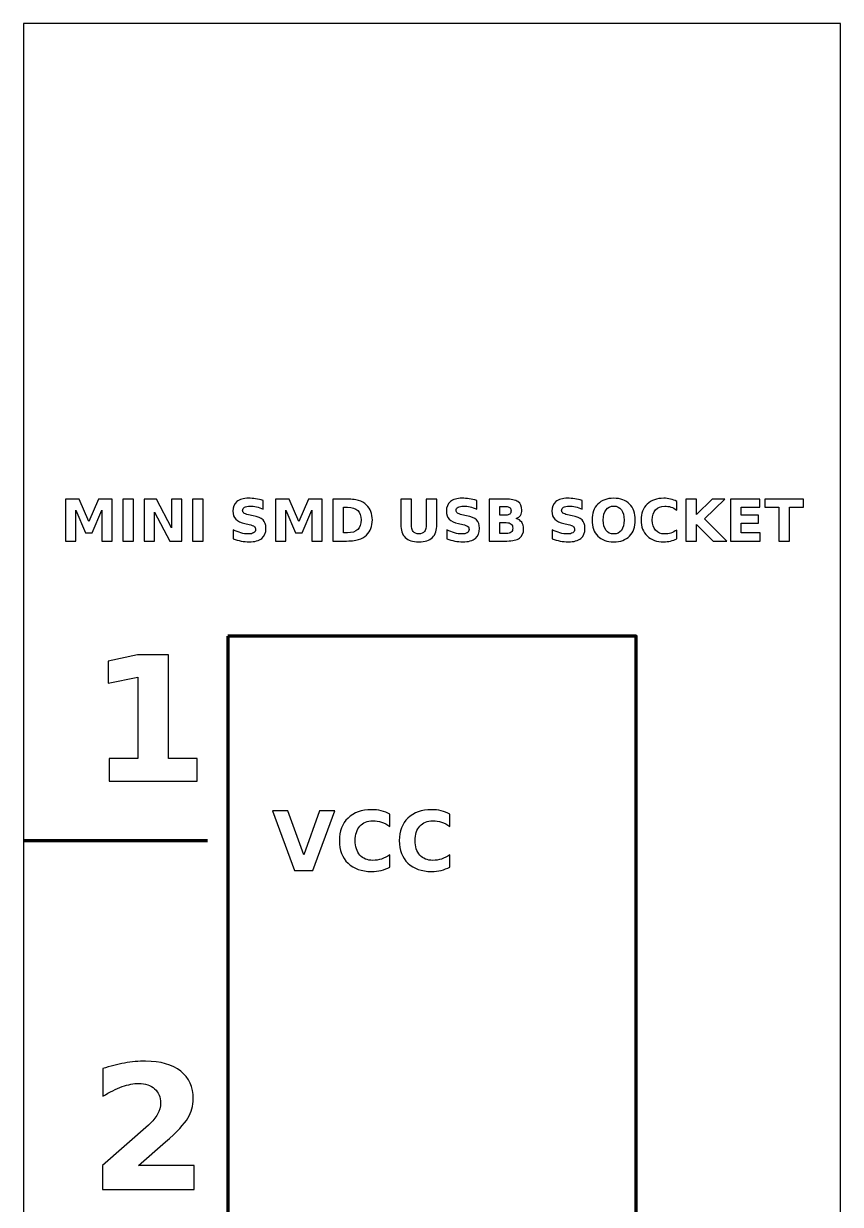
# Model space of a CAD drawing. Header units: centimetres. Extents: x -11.5 to -9.5, y -15.85 to -9.85.
# Drawn here: x -11.5 to -9.5, y -12.741 to -9.85 of the extents above; entities that cross this region are included whole.
import ezdxf

# ---------------------------------------------------------------- set-up
doc = ezdxf.new("R2010")
doc.units = ezdxf.units.CM
doc.header["$MEASUREMENT"] = 0
doc.layers.add('Layer 1', color=7, linetype='Continuous')

msp = doc.modelspace()

# ---------------------------------------------------------------- linework, layer by layer
at = {"layer": 'Layer 1', "color": 7}
msp.add_open_spline([(-11.5, -9.85), (-11.5, -9.85), (-9.5, -9.85), (-9.5, -9.85), (-9.5, -9.85), (-9.5, -9.85), (-9.5, -15.85), (-9.5, -15.85), (-9.5, -15.85), (-9.5, -15.85), (-11.5, -15.85), (-11.5, -15.85), (-11.5, -15.85), (-11.5, -15.85), (-11.5, -9.85), (-11.5, -9.85)], degree=3, knots=[0, 0, 0, 0, 0.25, 0.25, 0.25, 0.25, 0.5, 0.5, 0.5, 0.5, 0.75, 0.75, 0.75, 0.75, 1, 1, 1, 1], dxfattribs=at)
at = {"layer": 'Layer 1', "color": 250}
for points, knots in [([(-10.9133, -11.01709), (-10.9133, -11.01709), (-10.9133, -11.03884), (-10.9133, -11.03884), (-10.9133, -11.03884), (-10.91895, -11.03632), (-10.92447, -11.03442), (-10.92983, -11.03313), (-10.92983, -11.03313), (-10.93522, -11.03183), (-10.9403, -11.0312), (-10.94507, -11.0312), (-10.94507, -11.0312), (-10.9514, -11.0312), (-10.9561, -11.03207), (-10.95914, -11.03381), (-10.95914, -11.03381), (-10.96217, -11.03557), (-10.96368, -11.03828), (-10.96368, -11.04195), (-10.96368, -11.04195), (-10.96368, -11.0447), (-10.96267, -11.04686), (-10.96062, -11.04839), (-10.96062, -11.04839), (-10.95857, -11.04992), (-10.95486, -11.05126), (-10.94947, -11.05236), (-10.94947, -11.05236), (-10.94947, -11.05236), (-10.93818, -11.05462), (-10.93818, -11.05462), (-10.93818, -11.05462), (-10.92673, -11.05693), (-10.91862, -11.06041), (-10.9138, -11.06511), (-10.9138, -11.06511), (-10.90897, -11.06979), (-10.90655, -11.07645), (-10.90655, -11.08508), (-10.90655, -11.08508), (-10.90655, -11.09644), (-10.90991, -11.10488), (-10.91664, -11.11041), (-10.91664, -11.11041), (-10.92337, -11.11593), (-10.93364, -11.11871), (-10.94747, -11.11871), (-10.94747, -11.11871), (-10.95401, -11.11871), (-10.96055, -11.1181), (-10.96711, -11.11685), (-10.96711, -11.11685), (-10.97367, -11.1156), (-10.98026, -11.11377), (-10.98682, -11.11135), (-10.98682, -11.11135), (-10.98682, -11.11135), (-10.98682, -11.08896), (-10.98682, -11.08896), (-10.98682, -11.08896), (-10.98026, -11.09244), (-10.97391, -11.09507), (-10.96777, -11.09684), (-10.96777, -11.09684), (-10.96163, -11.0986), (-10.95573, -11.09949), (-10.95004, -11.09949), (-10.95004, -11.09949), (-10.94425, -11.09949), (-10.93981, -11.09853), (-10.93673, -11.0966), (-10.93673, -11.0966), (-10.93364, -11.09467), (-10.93212, -11.09192), (-10.93212, -11.08832), (-10.93212, -11.08832), (-10.93212, -11.08512), (-10.93315, -11.08263), (-10.93524, -11.08089), (-10.93524, -11.08089), (-10.93734, -11.07915), (-10.9415, -11.07758), (-10.94776, -11.07621), (-10.94776, -11.07621), (-10.94776, -11.07621), (-10.95803, -11.07393), (-10.95803, -11.07393), (-10.95803, -11.07393), (-10.96831, -11.07172), (-10.97584, -11.06822), (-10.98059, -11.06339), (-10.98059, -11.06339), (-10.98534, -11.05857), (-10.98771, -11.05206), (-10.98771, -11.0439), (-10.98771, -11.0439), (-10.98771, -11.03364), (-10.9844, -11.02576), (-10.97779, -11.02026), (-10.97779, -11.02026), (-10.97118, -11.01473), (-10.96168, -11.01198), (-10.94926, -11.01198), (-10.94926, -11.01198), (-10.94362, -11.01198), (-10.93781, -11.01241), (-10.93183, -11.01325), (-10.93183, -11.01325), (-10.92586, -11.0141), (-10.91968, -11.01537), (-10.9133, -11.01709)], [0, 0, 0, 0, 0.0357143, 0.0357143, 0.0357143, 0.0357143, 0.0714286, 0.0714286, 0.0714286, 0.0714286, 0.1071429, 0.1071429, 0.1071429, 0.1071429, 0.1428571, 0.1428571, 0.1428571, 0.1428571, 0.1785714, 0.1785714, 0.1785714, 0.1785714, 0.2142857, 0.2142857, 0.2142857, 0.2142857, 0.25, 0.25, 0.25, 0.25, 0.2857143, 0.2857143, 0.2857143, 0.2857143, 0.3214286, 0.3214286, 0.3214286, 0.3214286, 0.3571429, 0.3571429, 0.3571429, 0.3571429, 0.3928571, 0.3928571, 0.3928571, 0.3928571, 0.4285714, 0.4285714, 0.4285714, 0.4285714, 0.4642857, 0.4642857, 0.4642857, 0.4642857, 0.5, 0.5, 0.5, 0.5, 0.5357143, 0.5357143, 0.5357143, 0.5357143, 0.5714286, 0.5714286, 0.5714286, 0.5714286, 0.6071429, 0.6071429, 0.6071429, 0.6071429, 0.6428571, 0.6428571, 0.6428571, 0.6428571, 0.6785714, 0.6785714, 0.6785714, 0.6785714, 0.7142857, 0.7142857, 0.7142857, 0.7142857, 0.75, 0.75, 0.75, 0.75, 0.7857143, 0.7857143, 0.7857143, 0.7857143, 0.8214286, 0.8214286, 0.8214286, 0.8214286, 0.8571429, 0.8571429, 0.8571429, 0.8571429, 0.8928571, 0.8928571, 0.8928571, 0.8928571, 0.9285714, 0.9285714, 0.9285714, 0.9285714, 0.9642857, 0.9642857, 0.9642857, 0.9642857, 1, 1, 1, 1]), ([(-10.39042, -11.01709), (-10.39042, -11.01709), (-10.39042, -11.03884), (-10.39042, -11.03884), (-10.39042, -11.03884), (-10.39607, -11.03632), (-10.40159, -11.03442), (-10.40695, -11.03313), (-10.40695, -11.03313), (-10.41234, -11.03183), (-10.41742, -11.0312), (-10.42219, -11.0312), (-10.42219, -11.0312), (-10.42852, -11.0312), (-10.43322, -11.03207), (-10.43626, -11.03381), (-10.43626, -11.03381), (-10.43929, -11.03557), (-10.4408, -11.03828), (-10.4408, -11.04195), (-10.4408, -11.04195), (-10.4408, -11.0447), (-10.43979, -11.04686), (-10.43774, -11.04839), (-10.43774, -11.04839), (-10.43569, -11.04992), (-10.43198, -11.05126), (-10.42659, -11.05236), (-10.42659, -11.05236), (-10.42659, -11.05236), (-10.4153, -11.05462), (-10.4153, -11.05462), (-10.4153, -11.05462), (-10.40385, -11.05693), (-10.39574, -11.06041), (-10.39092, -11.06511), (-10.39092, -11.06511), (-10.38609, -11.06979), (-10.38367, -11.07645), (-10.38367, -11.08508), (-10.38367, -11.08508), (-10.38367, -11.09644), (-10.38703, -11.10488), (-10.39376, -11.11041), (-10.39376, -11.11041), (-10.40049, -11.11593), (-10.41076, -11.11871), (-10.42459, -11.11871), (-10.42459, -11.11871), (-10.43113, -11.11871), (-10.43767, -11.1181), (-10.44423, -11.11685), (-10.44423, -11.11685), (-10.45079, -11.1156), (-10.45738, -11.11377), (-10.46394, -11.11135), (-10.46394, -11.11135), (-10.46394, -11.11135), (-10.46394, -11.08896), (-10.46394, -11.08896), (-10.46394, -11.08896), (-10.45738, -11.09244), (-10.45103, -11.09507), (-10.44489, -11.09684), (-10.44489, -11.09684), (-10.43875, -11.0986), (-10.43285, -11.09949), (-10.42716, -11.09949), (-10.42716, -11.09949), (-10.42137, -11.09949), (-10.41693, -11.09853), (-10.41385, -11.0966), (-10.41385, -11.0966), (-10.41076, -11.09467), (-10.40924, -11.09192), (-10.40924, -11.08832), (-10.40924, -11.08832), (-10.40924, -11.08512), (-10.41027, -11.08263), (-10.41236, -11.08089), (-10.41236, -11.08089), (-10.41446, -11.07915), (-10.41862, -11.07758), (-10.42488, -11.07621), (-10.42488, -11.07621), (-10.42488, -11.07621), (-10.43515, -11.07393), (-10.43515, -11.07393), (-10.43515, -11.07393), (-10.44543, -11.07172), (-10.45296, -11.06822), (-10.45771, -11.06339), (-10.45771, -11.06339), (-10.46246, -11.05857), (-10.46483, -11.05206), (-10.46483, -11.0439), (-10.46483, -11.0439), (-10.46483, -11.03364), (-10.46152, -11.02576), (-10.45491, -11.02026), (-10.45491, -11.02026), (-10.4483, -11.01473), (-10.4388, -11.01198), (-10.42638, -11.01198), (-10.42638, -11.01198), (-10.42074, -11.01198), (-10.41493, -11.01241), (-10.40895, -11.01325), (-10.40895, -11.01325), (-10.40298, -11.0141), (-10.3968, -11.01537), (-10.39042, -11.01709)], [0, 0, 0, 0, 0.0357143, 0.0357143, 0.0357143, 0.0357143, 0.0714286, 0.0714286, 0.0714286, 0.0714286, 0.1071429, 0.1071429, 0.1071429, 0.1071429, 0.1428571, 0.1428571, 0.1428571, 0.1428571, 0.1785714, 0.1785714, 0.1785714, 0.1785714, 0.2142857, 0.2142857, 0.2142857, 0.2142857, 0.25, 0.25, 0.25, 0.25, 0.2857143, 0.2857143, 0.2857143, 0.2857143, 0.3214286, 0.3214286, 0.3214286, 0.3214286, 0.3571429, 0.3571429, 0.3571429, 0.3571429, 0.3928571, 0.3928571, 0.3928571, 0.3928571, 0.4285714, 0.4285714, 0.4285714, 0.4285714, 0.4642857, 0.4642857, 0.4642857, 0.4642857, 0.5, 0.5, 0.5, 0.5, 0.5357143, 0.5357143, 0.5357143, 0.5357143, 0.5714286, 0.5714286, 0.5714286, 0.5714286, 0.6071429, 0.6071429, 0.6071429, 0.6071429, 0.6428571, 0.6428571, 0.6428571, 0.6428571, 0.6785714, 0.6785714, 0.6785714, 0.6785714, 0.7142857, 0.7142857, 0.7142857, 0.7142857, 0.75, 0.75, 0.75, 0.75, 0.7857143, 0.7857143, 0.7857143, 0.7857143, 0.8214286, 0.8214286, 0.8214286, 0.8214286, 0.8571429, 0.8571429, 0.8571429, 0.8571429, 0.8928571, 0.8928571, 0.8928571, 0.8928571, 0.9285714, 0.9285714, 0.9285714, 0.9285714, 0.9642857, 0.9642857, 0.9642857, 0.9642857, 1, 1, 1, 1]), ([(-10.13212, -11.01709), (-10.13212, -11.01709), (-10.13212, -11.03884), (-10.13212, -11.03884), (-10.13212, -11.03884), (-10.13777, -11.03632), (-10.14329, -11.03442), (-10.14865, -11.03313), (-10.14865, -11.03313), (-10.15404, -11.03183), (-10.15912, -11.0312), (-10.16389, -11.0312), (-10.16389, -11.0312), (-10.17022, -11.0312), (-10.17492, -11.03207), (-10.17796, -11.03381), (-10.17796, -11.03381), (-10.18099, -11.03557), (-10.1825, -11.03828), (-10.1825, -11.04195), (-10.1825, -11.04195), (-10.1825, -11.0447), (-10.18149, -11.04686), (-10.17944, -11.04839), (-10.17944, -11.04839), (-10.17739, -11.04992), (-10.17368, -11.05126), (-10.16829, -11.05236), (-10.16829, -11.05236), (-10.16829, -11.05236), (-10.157, -11.05462), (-10.157, -11.05462), (-10.157, -11.05462), (-10.14555, -11.05693), (-10.13744, -11.06041), (-10.13262, -11.06511), (-10.13262, -11.06511), (-10.12779, -11.06979), (-10.12537, -11.07645), (-10.12537, -11.08508), (-10.12537, -11.08508), (-10.12537, -11.09644), (-10.12873, -11.10488), (-10.13546, -11.11041), (-10.13546, -11.11041), (-10.14219, -11.11593), (-10.15246, -11.11871), (-10.16629, -11.11871), (-10.16629, -11.11871), (-10.17283, -11.11871), (-10.17937, -11.1181), (-10.18593, -11.11685), (-10.18593, -11.11685), (-10.19249, -11.1156), (-10.19908, -11.11377), (-10.20564, -11.11135), (-10.20564, -11.11135), (-10.20564, -11.11135), (-10.20564, -11.08896), (-10.20564, -11.08896), (-10.20564, -11.08896), (-10.19908, -11.09244), (-10.19273, -11.09507), (-10.18659, -11.09684), (-10.18659, -11.09684), (-10.18045, -11.0986), (-10.17455, -11.09949), (-10.16886, -11.09949), (-10.16886, -11.09949), (-10.16307, -11.09949), (-10.15863, -11.09853), (-10.15555, -11.0966), (-10.15555, -11.0966), (-10.15246, -11.09467), (-10.15094, -11.09192), (-10.15094, -11.08832), (-10.15094, -11.08832), (-10.15094, -11.08512), (-10.15197, -11.08263), (-10.15406, -11.08089), (-10.15406, -11.08089), (-10.15616, -11.07915), (-10.16032, -11.07758), (-10.16658, -11.07621), (-10.16658, -11.07621), (-10.16658, -11.07621), (-10.17685, -11.07393), (-10.17685, -11.07393), (-10.17685, -11.07393), (-10.18713, -11.07172), (-10.19466, -11.06822), (-10.19941, -11.06339), (-10.19941, -11.06339), (-10.20416, -11.05857), (-10.20653, -11.05206), (-10.20653, -11.0439), (-10.20653, -11.0439), (-10.20653, -11.03364), (-10.20322, -11.02576), (-10.19661, -11.02026), (-10.19661, -11.02026), (-10.19, -11.01473), (-10.1805, -11.01198), (-10.16808, -11.01198), (-10.16808, -11.01198), (-10.16244, -11.01198), (-10.15663, -11.01241), (-10.15065, -11.01325), (-10.15065, -11.01325), (-10.14468, -11.0141), (-10.1385, -11.01537), (-10.13212, -11.01709)], [0, 0, 0, 0, 0.0357143, 0.0357143, 0.0357143, 0.0357143, 0.0714286, 0.0714286, 0.0714286, 0.0714286, 0.1071429, 0.1071429, 0.1071429, 0.1071429, 0.1428571, 0.1428571, 0.1428571, 0.1428571, 0.1785714, 0.1785714, 0.1785714, 0.1785714, 0.2142857, 0.2142857, 0.2142857, 0.2142857, 0.25, 0.25, 0.25, 0.25, 0.2857143, 0.2857143, 0.2857143, 0.2857143, 0.3214286, 0.3214286, 0.3214286, 0.3214286, 0.3571429, 0.3571429, 0.3571429, 0.3571429, 0.3928571, 0.3928571, 0.3928571, 0.3928571, 0.4285714, 0.4285714, 0.4285714, 0.4285714, 0.4642857, 0.4642857, 0.4642857, 0.4642857, 0.5, 0.5, 0.5, 0.5, 0.5357143, 0.5357143, 0.5357143, 0.5357143, 0.5714286, 0.5714286, 0.5714286, 0.5714286, 0.6071429, 0.6071429, 0.6071429, 0.6071429, 0.6428571, 0.6428571, 0.6428571, 0.6428571, 0.6785714, 0.6785714, 0.6785714, 0.6785714, 0.7142857, 0.7142857, 0.7142857, 0.7142857, 0.75, 0.75, 0.75, 0.75, 0.7857143, 0.7857143, 0.7857143, 0.7857143, 0.8214286, 0.8214286, 0.8214286, 0.8214286, 0.8571429, 0.8571429, 0.8571429, 0.8571429, 0.8928571, 0.8928571, 0.8928571, 0.8928571, 0.9285714, 0.9285714, 0.9285714, 0.9285714, 0.9642857, 0.9642857, 0.9642857, 0.9642857, 1, 1, 1, 1]), ([(-10.0551, -11.01198), (-10.03857, -11.01198), (-10.02561, -11.01671), (-10.01625, -11.02619), (-10.01625, -11.02619), (-10.00687, -11.03564), (-10.00219, -11.04869), (-10.00219, -11.06537), (-10.00219, -11.06537), (-10.00219, -11.082), (-10.00687, -11.09505), (-10.01625, -11.1045), (-10.01625, -11.1045), (-10.02561, -11.11398), (-10.03857, -11.11871), (-10.0551, -11.11871), (-10.0551, -11.11871), (-10.07159, -11.11871), (-10.08452, -11.11398), (-10.09393, -11.1045), (-10.09393, -11.1045), (-10.10331, -11.09505), (-10.10802, -11.082), (-10.10802, -11.06537), (-10.10802, -11.06537), (-10.10802, -11.04869), (-10.10331, -11.03564), (-10.09393, -11.02619), (-10.09393, -11.02619), (-10.08452, -11.01671), (-10.07159, -11.01198), (-10.0551, -11.01198)], [0, 0, 0, 0, 0.125, 0.125, 0.125, 0.125, 0.25, 0.25, 0.25, 0.25, 0.375, 0.375, 0.375, 0.375, 0.5, 0.5, 0.5, 0.5, 0.625, 0.625, 0.625, 0.625, 0.75, 0.75, 0.75, 0.75, 0.875, 0.875, 0.875, 0.875, 1, 1, 1, 1]), ([(-9.90054, -11.11107), (-9.9054, -11.11358), (-9.91048, -11.11549), (-9.91578, -11.11678), (-9.91578, -11.11678), (-9.92104, -11.11807), (-9.92657, -11.11871), (-9.93231, -11.11871), (-9.93231, -11.11871), (-9.94943, -11.11871), (-9.963, -11.11391), (-9.97302, -11.10434), (-9.97302, -11.10434), (-9.98304, -11.09477), (-9.98805, -11.08179), (-9.98805, -11.06537), (-9.98805, -11.06537), (-9.98805, -11.04893), (-9.98304, -11.03592), (-9.97302, -11.02635), (-9.97302, -11.02635), (-9.963, -11.01678), (-9.94943, -11.01198), (-9.93231, -11.01198), (-9.93231, -11.01198), (-9.92657, -11.01198), (-9.92104, -11.01262), (-9.91578, -11.01391), (-9.91578, -11.01391), (-9.91048, -11.0152), (-9.9054, -11.01711), (-9.90054, -11.01963), (-9.90054, -11.01963), (-9.90054, -11.01963), (-9.90054, -11.04091), (-9.90054, -11.04091), (-9.90054, -11.04091), (-9.90545, -11.03755), (-9.9103, -11.0351), (-9.91507, -11.03355), (-9.91507, -11.03355), (-9.91984, -11.03197), (-9.92488, -11.0312), (-9.93017, -11.0312), (-9.93017, -11.0312), (-9.93962, -11.0312), (-9.94708, -11.03423), (-9.95249, -11.0403), (-9.95249, -11.0403), (-9.95792, -11.04637), (-9.96063, -11.05472), (-9.96063, -11.06537), (-9.96063, -11.06537), (-9.96063, -11.076), (-9.95792, -11.08433), (-9.95249, -11.09039), (-9.95249, -11.09039), (-9.94708, -11.09646), (-9.93962, -11.09949), (-9.93017, -11.09949), (-9.93017, -11.09949), (-9.92488, -11.09949), (-9.91984, -11.09872), (-9.91507, -11.09714), (-9.91507, -11.09714), (-9.9103, -11.09559), (-9.90545, -11.09314), (-9.90054, -11.08978), (-9.90054, -11.08978), (-9.90054, -11.08978), (-9.90054, -11.11107), (-9.90054, -11.11107)], [0, 0, 0, 0, 0.0555556, 0.0555556, 0.0555556, 0.0555556, 0.1111111, 0.1111111, 0.1111111, 0.1111111, 0.1666667, 0.1666667, 0.1666667, 0.1666667, 0.2222222, 0.2222222, 0.2222222, 0.2222222, 0.2777778, 0.2777778, 0.2777778, 0.2777778, 0.3333333, 0.3333333, 0.3333333, 0.3333333, 0.3888889, 0.3888889, 0.3888889, 0.3888889, 0.4444444, 0.4444444, 0.4444444, 0.4444444, 0.5, 0.5, 0.5, 0.5, 0.5555556, 0.5555556, 0.5555556, 0.5555556, 0.6111111, 0.6111111, 0.6111111, 0.6111111, 0.6666667, 0.6666667, 0.6666667, 0.6666667, 0.7222222, 0.7222222, 0.7222222, 0.7222222, 0.7777778, 0.7777778, 0.7777778, 0.7777778, 0.8333333, 0.8333333, 0.8333333, 0.8333333, 0.8888889, 0.8888889, 0.8888889, 0.8888889, 0.9444444, 0.9444444, 0.9444444, 0.9444444, 1, 1, 1, 1]), ([(-11.39752, -11.01384), (-11.39752, -11.01384), (-11.36377, -11.01384), (-11.36377, -11.01384), (-11.36377, -11.01384), (-11.36377, -11.01384), (-11.34032, -11.0689), (-11.34032, -11.0689), (-11.34032, -11.0689), (-11.34032, -11.0689), (-11.31676, -11.01384), (-11.31676, -11.01384), (-11.31676, -11.01384), (-11.31676, -11.01384), (-11.28308, -11.01384), (-11.28308, -11.01384), (-11.28308, -11.01384), (-11.28308, -11.01384), (-11.28308, -11.11671), (-11.28308, -11.11671), (-11.28308, -11.11671), (-11.28308, -11.11671), (-11.30815, -11.11671), (-11.30815, -11.11671), (-11.30815, -11.11671), (-11.30815, -11.11671), (-11.30815, -11.04147), (-11.30815, -11.04147), (-11.30815, -11.04147), (-11.30815, -11.04147), (-11.33186, -11.09693), (-11.33186, -11.09693), (-11.33186, -11.09693), (-11.33186, -11.09693), (-11.34867, -11.09693), (-11.34867, -11.09693), (-11.34867, -11.09693), (-11.34867, -11.09693), (-11.37238, -11.04147), (-11.37238, -11.04147), (-11.37238, -11.04147), (-11.37238, -11.04147), (-11.37238, -11.11671), (-11.37238, -11.11671), (-11.37238, -11.11671), (-11.37238, -11.11671), (-11.39752, -11.11671), (-11.39752, -11.11671), (-11.39752, -11.11671), (-11.39752, -11.11671), (-11.39752, -11.01384), (-11.39752, -11.01384)], [0, 0, 0, 0, 0.0769231, 0.0769231, 0.0769231, 0.0769231, 0.1538462, 0.1538462, 0.1538462, 0.1538462, 0.2307692, 0.2307692, 0.2307692, 0.2307692, 0.3076923, 0.3076923, 0.3076923, 0.3076923, 0.3846154, 0.3846154, 0.3846154, 0.3846154, 0.4615385, 0.4615385, 0.4615385, 0.4615385, 0.5384615, 0.5384615, 0.5384615, 0.5384615, 0.6153846, 0.6153846, 0.6153846, 0.6153846, 0.6923077, 0.6923077, 0.6923077, 0.6923077, 0.7692308, 0.7692308, 0.7692308, 0.7692308, 0.8461538, 0.8461538, 0.8461538, 0.8461538, 0.9230769, 0.9230769, 0.9230769, 0.9230769, 1, 1, 1, 1]), ([(-11.25709, -11.01384), (-11.25709, -11.01384), (-11.23056, -11.01384), (-11.23056, -11.01384), (-11.23056, -11.01384), (-11.23056, -11.01384), (-11.23056, -11.11671), (-11.23056, -11.11671), (-11.23056, -11.11671), (-11.23056, -11.11671), (-11.25709, -11.11671), (-11.25709, -11.11671), (-11.25709, -11.11671), (-11.25709, -11.11671), (-11.25709, -11.01384), (-11.25709, -11.01384)], [0, 0, 0, 0, 0.25, 0.25, 0.25, 0.25, 0.5, 0.5, 0.5, 0.5, 0.75, 0.75, 0.75, 0.75, 1, 1, 1, 1]), ([(-11.2046, -11.01384), (-11.2046, -11.01384), (-11.17497, -11.01384), (-11.17497, -11.01384), (-11.17497, -11.01384), (-11.17497, -11.01384), (-11.13755, -11.0844), (-11.13755, -11.0844), (-11.13755, -11.0844), (-11.13755, -11.0844), (-11.13755, -11.01384), (-11.13755, -11.01384), (-11.13755, -11.01384), (-11.13755, -11.01384), (-11.11241, -11.01384), (-11.11241, -11.01384), (-11.11241, -11.01384), (-11.11241, -11.01384), (-11.11241, -11.11671), (-11.11241, -11.11671), (-11.11241, -11.11671), (-11.11241, -11.11671), (-11.14204, -11.11671), (-11.14204, -11.11671), (-11.14204, -11.11671), (-11.14204, -11.11671), (-11.17946, -11.04615), (-11.17946, -11.04615), (-11.17946, -11.04615), (-11.17946, -11.04615), (-11.17946, -11.11671), (-11.17946, -11.11671), (-11.17946, -11.11671), (-11.17946, -11.11671), (-11.2046, -11.11671), (-11.2046, -11.11671), (-11.2046, -11.11671), (-11.2046, -11.11671), (-11.2046, -11.01384), (-11.2046, -11.01384)], [0, 0, 0, 0, 0.1, 0.1, 0.1, 0.1, 0.2, 0.2, 0.2, 0.2, 0.3, 0.3, 0.3, 0.3, 0.4, 0.4, 0.4, 0.4, 0.5, 0.5, 0.5, 0.5, 0.6, 0.6, 0.6, 0.6, 0.7, 0.7, 0.7, 0.7, 0.8, 0.8, 0.8, 0.8, 0.9, 0.9, 0.9, 0.9, 1, 1, 1, 1]), ([(-11.08651, -11.01384), (-11.08651, -11.01384), (-11.05998, -11.01384), (-11.05998, -11.01384), (-11.05998, -11.01384), (-11.05998, -11.01384), (-11.05998, -11.11671), (-11.05998, -11.11671), (-11.05998, -11.11671), (-11.05998, -11.11671), (-11.08651, -11.11671), (-11.08651, -11.11671), (-11.08651, -11.11671), (-11.08651, -11.11671), (-11.08651, -11.01384), (-11.08651, -11.01384)], [0, 0, 0, 0, 0.25, 0.25, 0.25, 0.25, 0.5, 0.5, 0.5, 0.5, 0.75, 0.75, 0.75, 0.75, 1, 1, 1, 1]), ([(-10.88327, -11.01384), (-10.88327, -11.01384), (-10.84952, -11.01384), (-10.84952, -11.01384), (-10.84952, -11.01384), (-10.84952, -11.01384), (-10.82607, -11.0689), (-10.82607, -11.0689), (-10.82607, -11.0689), (-10.82607, -11.0689), (-10.80251, -11.01384), (-10.80251, -11.01384), (-10.80251, -11.01384), (-10.80251, -11.01384), (-10.76883, -11.01384), (-10.76883, -11.01384), (-10.76883, -11.01384), (-10.76883, -11.01384), (-10.76883, -11.11671), (-10.76883, -11.11671), (-10.76883, -11.11671), (-10.76883, -11.11671), (-10.7939, -11.11671), (-10.7939, -11.11671), (-10.7939, -11.11671), (-10.7939, -11.11671), (-10.7939, -11.04147), (-10.7939, -11.04147), (-10.7939, -11.04147), (-10.7939, -11.04147), (-10.81761, -11.09693), (-10.81761, -11.09693), (-10.81761, -11.09693), (-10.81761, -11.09693), (-10.83442, -11.09693), (-10.83442, -11.09693), (-10.83442, -11.09693), (-10.83442, -11.09693), (-10.85813, -11.04147), (-10.85813, -11.04147), (-10.85813, -11.04147), (-10.85813, -11.04147), (-10.85813, -11.11671), (-10.85813, -11.11671), (-10.85813, -11.11671), (-10.85813, -11.11671), (-10.88327, -11.11671), (-10.88327, -11.11671), (-10.88327, -11.11671), (-10.88327, -11.11671), (-10.88327, -11.01384), (-10.88327, -11.01384)], [0, 0, 0, 0, 0.0769231, 0.0769231, 0.0769231, 0.0769231, 0.1538462, 0.1538462, 0.1538462, 0.1538462, 0.2307692, 0.2307692, 0.2307692, 0.2307692, 0.3076923, 0.3076923, 0.3076923, 0.3076923, 0.3846154, 0.3846154, 0.3846154, 0.3846154, 0.4615385, 0.4615385, 0.4615385, 0.4615385, 0.5384615, 0.5384615, 0.5384615, 0.5384615, 0.6153846, 0.6153846, 0.6153846, 0.6153846, 0.6923077, 0.6923077, 0.6923077, 0.6923077, 0.7692308, 0.7692308, 0.7692308, 0.7692308, 0.8461538, 0.8461538, 0.8461538, 0.8461538, 0.9230769, 0.9230769, 0.9230769, 0.9230769, 1, 1, 1, 1]), ([(-10.74284, -11.01384), (-10.74284, -11.01384), (-10.71485, -11.01384), (-10.71485, -11.01384), (-10.71485, -11.01384), (-10.69924, -11.01384), (-10.68762, -11.01495), (-10.67998, -11.01718), (-10.67998, -11.01718), (-10.67233, -11.01941), (-10.66577, -11.02318), (-10.66029, -11.02852), (-10.66029, -11.02852), (-10.65547, -11.03315), (-10.6519, -11.03851), (-10.64954, -11.04458), (-10.64954, -11.04458), (-10.64722, -11.05062), (-10.64604, -11.05749), (-10.64604, -11.06518), (-10.64604, -11.06518), (-10.64604, -11.07294), (-10.64722, -11.07986), (-10.64954, -11.08595), (-10.64954, -11.08595), (-10.6519, -11.09204), (-10.65547, -11.0974), (-10.66029, -11.10203), (-10.66029, -11.10203), (-10.66582, -11.10737), (-10.67243, -11.11114), (-10.68014, -11.11337), (-10.68014, -11.11337), (-10.68786, -11.1156), (-10.69943, -11.11671), (-10.71485, -11.11671), (-10.71485, -11.11671), (-10.71485, -11.11671), (-10.74284, -11.11671), (-10.74284, -11.11671), (-10.74284, -11.11671), (-10.74284, -11.11671), (-10.74284, -11.01384), (-10.74284, -11.01384)], [0, 0, 0, 0, 0.0909091, 0.0909091, 0.0909091, 0.0909091, 0.1818182, 0.1818182, 0.1818182, 0.1818182, 0.2727273, 0.2727273, 0.2727273, 0.2727273, 0.3636364, 0.3636364, 0.3636364, 0.3636364, 0.4545455, 0.4545455, 0.4545455, 0.4545455, 0.5454545, 0.5454545, 0.5454545, 0.5454545, 0.6363636, 0.6363636, 0.6363636, 0.6363636, 0.7272727, 0.7272727, 0.7272727, 0.7272727, 0.8181818, 0.8181818, 0.8181818, 0.8181818, 0.9090909, 0.9090909, 0.9090909, 0.9090909, 1, 1, 1, 1]), ([(-10.71631, -11.0339), (-10.71631, -11.0339), (-10.71631, -11.09665), (-10.71631, -11.09665), (-10.71631, -11.09665), (-10.71631, -11.09665), (-10.70681, -11.09665), (-10.70681, -11.09665), (-10.70681, -11.09665), (-10.69597, -11.09665), (-10.68769, -11.09397), (-10.68198, -11.08858), (-10.68198, -11.08858), (-10.67626, -11.08322), (-10.67339, -11.07541), (-10.67339, -11.06518), (-10.67339, -11.06518), (-10.67339, -11.05497), (-10.67624, -11.04721), (-10.68193, -11.0419), (-10.68193, -11.0419), (-10.68762, -11.03656), (-10.69592, -11.0339), (-10.70681, -11.0339), (-10.70681, -11.0339), (-10.70681, -11.0339), (-10.71631, -11.0339), (-10.71631, -11.0339)], [0, 0, 0, 0, 0.1428571, 0.1428571, 0.1428571, 0.1428571, 0.2857143, 0.2857143, 0.2857143, 0.2857143, 0.4285714, 0.4285714, 0.4285714, 0.4285714, 0.5714286, 0.5714286, 0.5714286, 0.5714286, 0.7142857, 0.7142857, 0.7142857, 0.7142857, 0.8571429, 0.8571429, 0.8571429, 0.8571429, 1, 1, 1, 1]), ([(-10.57659, -11.01384), (-10.57659, -11.01384), (-10.55006, -11.01384), (-10.55006, -11.01384), (-10.55006, -11.01384), (-10.55006, -11.01384), (-10.55006, -11.07551), (-10.55006, -11.07551), (-10.55006, -11.07551), (-10.55006, -11.084), (-10.54868, -11.09009), (-10.5459, -11.09373), (-10.5459, -11.09373), (-10.54312, -11.09738), (-10.53859, -11.09921), (-10.53228, -11.09921), (-10.53228, -11.09921), (-10.52593, -11.09921), (-10.52137, -11.09738), (-10.5186, -11.09373), (-10.5186, -11.09373), (-10.51582, -11.09009), (-10.51443, -11.084), (-10.51443, -11.07551), (-10.51443, -11.07551), (-10.51443, -11.07551), (-10.51443, -11.01384), (-10.51443, -11.01384), (-10.51443, -11.01384), (-10.51443, -11.01384), (-10.4879, -11.01384), (-10.4879, -11.01384), (-10.4879, -11.01384), (-10.4879, -11.01384), (-10.4879, -11.07551), (-10.4879, -11.07551), (-10.4879, -11.07551), (-10.4879, -11.09006), (-10.49155, -11.10091), (-10.49886, -11.10803), (-10.49886, -11.10803), (-10.50615, -11.11516), (-10.5173, -11.11871), (-10.53228, -11.11871), (-10.53228, -11.11871), (-10.54722, -11.11871), (-10.55834, -11.11516), (-10.56563, -11.10803), (-10.56563, -11.10803), (-10.57295, -11.10091), (-10.57659, -11.09006), (-10.57659, -11.07551), (-10.57659, -11.07551), (-10.57659, -11.07551), (-10.57659, -11.01384), (-10.57659, -11.01384)], [0, 0, 0, 0, 0.0714286, 0.0714286, 0.0714286, 0.0714286, 0.1428571, 0.1428571, 0.1428571, 0.1428571, 0.2142857, 0.2142857, 0.2142857, 0.2142857, 0.2857143, 0.2857143, 0.2857143, 0.2857143, 0.3571429, 0.3571429, 0.3571429, 0.3571429, 0.4285714, 0.4285714, 0.4285714, 0.4285714, 0.5, 0.5, 0.5, 0.5, 0.5714286, 0.5714286, 0.5714286, 0.5714286, 0.6428571, 0.6428571, 0.6428571, 0.6428571, 0.7142857, 0.7142857, 0.7142857, 0.7142857, 0.7857143, 0.7857143, 0.7857143, 0.7857143, 0.8571429, 0.8571429, 0.8571429, 0.8571429, 0.9285714, 0.9285714, 0.9285714, 0.9285714, 1, 1, 1, 1]), ([(-10.29362, -11.06165), (-10.28793, -11.0633), (-10.28351, -11.06636), (-10.28038, -11.07083), (-10.28038, -11.07083), (-10.27725, -11.07527), (-10.2757, -11.08075), (-10.2757, -11.08722), (-10.2757, -11.08722), (-10.2757, -11.09714), (-10.27907, -11.10453), (-10.28577, -11.1094), (-10.28577, -11.1094), (-10.29247, -11.11426), (-10.30268, -11.11671), (-10.31637, -11.11671), (-10.31637, -11.11671), (-10.31637, -11.11671), (-10.36039, -11.11671), (-10.36039, -11.11671), (-10.36039, -11.11671), (-10.36039, -11.11671), (-10.36039, -11.01384), (-10.36039, -11.01384), (-10.36039, -11.01384), (-10.36039, -11.01384), (-10.32057, -11.01384), (-10.32057, -11.01384), (-10.32057, -11.01384), (-10.30628, -11.01384), (-10.29593, -11.016), (-10.28953, -11.02031), (-10.28953, -11.02031), (-10.28311, -11.02464), (-10.27991, -11.03155), (-10.27991, -11.04105), (-10.27991, -11.04105), (-10.27991, -11.04606), (-10.28109, -11.05032), (-10.28342, -11.05385), (-10.28342, -11.05385), (-10.28577, -11.05735), (-10.28915, -11.05996), (-10.29362, -11.06165)], [0, 0, 0, 0, 0.0909091, 0.0909091, 0.0909091, 0.0909091, 0.1818182, 0.1818182, 0.1818182, 0.1818182, 0.2727273, 0.2727273, 0.2727273, 0.2727273, 0.3636364, 0.3636364, 0.3636364, 0.3636364, 0.4545455, 0.4545455, 0.4545455, 0.4545455, 0.5454545, 0.5454545, 0.5454545, 0.5454545, 0.6363636, 0.6363636, 0.6363636, 0.6363636, 0.7272727, 0.7272727, 0.7272727, 0.7272727, 0.8181818, 0.8181818, 0.8181818, 0.8181818, 0.9090909, 0.9090909, 0.9090909, 0.9090909, 1, 1, 1, 1]), ([(-10.31919, -11.05366), (-10.315, -11.05366), (-10.31183, -11.05274), (-10.30969, -11.05091), (-10.30969, -11.05091), (-10.30752, -11.04907), (-10.30644, -11.04637), (-10.30644, -11.04277), (-10.30644, -11.04277), (-10.30644, -11.03924), (-10.30752, -11.03656), (-10.30969, -11.0347), (-10.30969, -11.0347), (-10.31183, -11.03284), (-10.315, -11.0319), (-10.31919, -11.0319), (-10.31919, -11.0319), (-10.31919, -11.0319), (-10.33386, -11.0319), (-10.33386, -11.0319), (-10.33386, -11.0319), (-10.33386, -11.0319), (-10.33386, -11.05366), (-10.33386, -11.05366), (-10.33386, -11.05366), (-10.33386, -11.05366), (-10.31919, -11.05366), (-10.31919, -11.05366)], [0, 0, 0, 0, 0.1428571, 0.1428571, 0.1428571, 0.1428571, 0.2857143, 0.2857143, 0.2857143, 0.2857143, 0.4285714, 0.4285714, 0.4285714, 0.4285714, 0.5714286, 0.5714286, 0.5714286, 0.5714286, 0.7142857, 0.7142857, 0.7142857, 0.7142857, 0.8571429, 0.8571429, 0.8571429, 0.8571429, 1, 1, 1, 1]), ([(-10.0551, -11.0312), (-10.06319, -11.0312), (-10.06945, -11.03418), (-10.07392, -11.04016), (-10.07392, -11.04016), (-10.07836, -11.04613), (-10.0806, -11.05453), (-10.0806, -11.06537), (-10.0806, -11.06537), (-10.0806, -11.07619), (-10.07836, -11.08456), (-10.07392, -11.09053), (-10.07392, -11.09053), (-10.06945, -11.09651), (-10.06319, -11.09949), (-10.0551, -11.09949), (-10.0551, -11.09949), (-10.04696, -11.09949), (-10.04069, -11.09651), (-10.03622, -11.09053), (-10.03622, -11.09053), (-10.03177, -11.08456), (-10.02954, -11.07619), (-10.02954, -11.06537), (-10.02954, -11.06537), (-10.02954, -11.05453), (-10.03177, -11.04613), (-10.03622, -11.04016), (-10.03622, -11.04016), (-10.04069, -11.03418), (-10.04696, -11.0312), (-10.0551, -11.0312)], [0, 0, 0, 0, 0.125, 0.125, 0.125, 0.125, 0.25, 0.25, 0.25, 0.25, 0.375, 0.375, 0.375, 0.375, 0.5, 0.5, 0.5, 0.5, 0.625, 0.625, 0.625, 0.625, 0.75, 0.75, 0.75, 0.75, 0.875, 0.875, 0.875, 0.875, 1, 1, 1, 1]), ([(-9.87857, -11.01384), (-9.87857, -11.01384), (-9.85204, -11.01384), (-9.85204, -11.01384), (-9.85204, -11.01384), (-9.85204, -11.01384), (-9.85204, -11.0514), (-9.85204, -11.0514), (-9.85204, -11.0514), (-9.85204, -11.0514), (-9.8138, -11.01384), (-9.8138, -11.01384), (-9.8138, -11.01384), (-9.8138, -11.01384), (-9.78302, -11.01384), (-9.78302, -11.01384), (-9.78302, -11.01384), (-9.78302, -11.01384), (-9.83255, -11.06255), (-9.83255, -11.06255), (-9.83255, -11.06255), (-9.83255, -11.06255), (-9.77791, -11.11671), (-9.77791, -11.11671), (-9.77791, -11.11671), (-9.77791, -11.11671), (-9.81112, -11.11671), (-9.81112, -11.11671), (-9.81112, -11.11671), (-9.81112, -11.11671), (-9.85204, -11.07619), (-9.85204, -11.07619), (-9.85204, -11.07619), (-9.85204, -11.07619), (-9.85204, -11.11671), (-9.85204, -11.11671), (-9.85204, -11.11671), (-9.85204, -11.11671), (-9.87857, -11.11671), (-9.87857, -11.11671), (-9.87857, -11.11671), (-9.87857, -11.11671), (-9.87857, -11.01384), (-9.87857, -11.01384)], [0, 0, 0, 0, 0.0909091, 0.0909091, 0.0909091, 0.0909091, 0.1818182, 0.1818182, 0.1818182, 0.1818182, 0.2727273, 0.2727273, 0.2727273, 0.2727273, 0.3636364, 0.3636364, 0.3636364, 0.3636364, 0.4545455, 0.4545455, 0.4545455, 0.4545455, 0.5454545, 0.5454545, 0.5454545, 0.5454545, 0.6363636, 0.6363636, 0.6363636, 0.6363636, 0.7272727, 0.7272727, 0.7272727, 0.7272727, 0.8181818, 0.8181818, 0.8181818, 0.8181818, 0.9090909, 0.9090909, 0.9090909, 0.9090909, 1, 1, 1, 1]), ([(-9.76923, -11.01384), (-9.76923, -11.01384), (-9.69764, -11.01384), (-9.69764, -11.01384), (-9.69764, -11.01384), (-9.69764, -11.01384), (-9.69764, -11.0339), (-9.69764, -11.0339), (-9.69764, -11.0339), (-9.69764, -11.0339), (-9.7427, -11.0339), (-9.7427, -11.0339), (-9.7427, -11.0339), (-9.7427, -11.0339), (-9.7427, -11.05305), (-9.7427, -11.05305), (-9.7427, -11.05305), (-9.7427, -11.05305), (-9.70035, -11.05305), (-9.70035, -11.05305), (-9.70035, -11.05305), (-9.70035, -11.05305), (-9.70035, -11.07311), (-9.70035, -11.07311), (-9.70035, -11.07311), (-9.70035, -11.07311), (-9.7427, -11.07311), (-9.7427, -11.07311), (-9.7427, -11.07311), (-9.7427, -11.07311), (-9.7427, -11.09665), (-9.7427, -11.09665), (-9.7427, -11.09665), (-9.7427, -11.09665), (-9.69614, -11.09665), (-9.69614, -11.09665), (-9.69614, -11.09665), (-9.69614, -11.09665), (-9.69614, -11.11671), (-9.69614, -11.11671), (-9.69614, -11.11671), (-9.69614, -11.11671), (-9.76923, -11.11671), (-9.76923, -11.11671), (-9.76923, -11.11671), (-9.76923, -11.11671), (-9.76923, -11.01384), (-9.76923, -11.01384)], [0, 0, 0, 0, 0.0833333, 0.0833333, 0.0833333, 0.0833333, 0.1666667, 0.1666667, 0.1666667, 0.1666667, 0.25, 0.25, 0.25, 0.25, 0.3333333, 0.3333333, 0.3333333, 0.3333333, 0.4166667, 0.4166667, 0.4166667, 0.4166667, 0.5, 0.5, 0.5, 0.5, 0.5833333, 0.5833333, 0.5833333, 0.5833333, 0.6666667, 0.6666667, 0.6666667, 0.6666667, 0.75, 0.75, 0.75, 0.75, 0.8333333, 0.8333333, 0.8333333, 0.8333333, 0.9166667, 0.9166667, 0.9166667, 0.9166667, 1, 1, 1, 1]), ([(-9.68511, -11.01384), (-9.68511, -11.01384), (-9.59031, -11.01384), (-9.59031, -11.01384), (-9.59031, -11.01384), (-9.59031, -11.01384), (-9.59031, -11.0339), (-9.59031, -11.0339), (-9.59031, -11.0339), (-9.59031, -11.0339), (-9.62441, -11.0339), (-9.62441, -11.0339), (-9.62441, -11.0339), (-9.62441, -11.0339), (-9.62441, -11.11671), (-9.62441, -11.11671), (-9.62441, -11.11671), (-9.62441, -11.11671), (-9.65094, -11.11671), (-9.65094, -11.11671), (-9.65094, -11.11671), (-9.65094, -11.11671), (-9.65094, -11.0339), (-9.65094, -11.0339), (-9.65094, -11.0339), (-9.65094, -11.0339), (-9.68511, -11.0339), (-9.68511, -11.0339), (-9.68511, -11.0339), (-9.68511, -11.0339), (-9.68511, -11.01384), (-9.68511, -11.01384)], [0, 0, 0, 0, 0.125, 0.125, 0.125, 0.125, 0.25, 0.25, 0.25, 0.25, 0.375, 0.375, 0.375, 0.375, 0.5, 0.5, 0.5, 0.5, 0.625, 0.625, 0.625, 0.625, 0.75, 0.75, 0.75, 0.75, 0.875, 0.875, 0.875, 0.875, 1, 1, 1, 1]), ([(-10.31829, -11.09865), (-10.31295, -11.09865), (-10.30896, -11.09752), (-10.30625, -11.09528), (-10.30625, -11.09528), (-10.30357, -11.09303), (-10.30223, -11.08962), (-10.30223, -11.08508), (-10.30223, -11.08508), (-10.30223, -11.08063), (-10.30357, -11.07729), (-10.30623, -11.07506), (-10.30623, -11.07506), (-10.30889, -11.07282), (-10.31291, -11.07172), (-10.31829, -11.07172), (-10.31829, -11.07172), (-10.31829, -11.07172), (-10.33386, -11.07172), (-10.33386, -11.07172), (-10.33386, -11.07172), (-10.33386, -11.07172), (-10.33386, -11.09865), (-10.33386, -11.09865), (-10.33386, -11.09865), (-10.33386, -11.09865), (-10.31829, -11.09865), (-10.31829, -11.09865)], [0, 0, 0, 0, 0.1428571, 0.1428571, 0.1428571, 0.1428571, 0.2857143, 0.2857143, 0.2857143, 0.2857143, 0.4285714, 0.4285714, 0.4285714, 0.4285714, 0.5714286, 0.5714286, 0.5714286, 0.5714286, 0.7142857, 0.7142857, 0.7142857, 0.7142857, 0.8571429, 0.8571429, 0.8571429, 0.8571429, 1, 1, 1, 1]), ([(-11.29076, -11.64935), (-11.29076, -11.64935), (-11.22049, -11.64935), (-11.22049, -11.64935), (-11.22049, -11.64935), (-11.22049, -11.64935), (-11.22049, -11.44989), (-11.22049, -11.44989), (-11.22049, -11.44989), (-11.22049, -11.44989), (-11.29259, -11.46478), (-11.29259, -11.46478), (-11.29259, -11.46478), (-11.29259, -11.46478), (-11.29259, -11.41059), (-11.29259, -11.41059), (-11.29259, -11.41059), (-11.29259, -11.41059), (-11.22091, -11.3957), (-11.22091, -11.3957), (-11.22091, -11.3957), (-11.22091, -11.3957), (-11.14528, -11.3957), (-11.14528, -11.3957), (-11.14528, -11.3957), (-11.14528, -11.3957), (-11.14528, -11.64935), (-11.14528, -11.64935), (-11.14528, -11.64935), (-11.14528, -11.64935), (-11.075, -11.64935), (-11.075, -11.64935), (-11.075, -11.64935), (-11.075, -11.64935), (-11.075, -11.70431), (-11.075, -11.70431), (-11.075, -11.70431), (-11.075, -11.70431), (-11.29076, -11.70431), (-11.29076, -11.70431), (-11.29076, -11.70431), (-11.29076, -11.70431), (-11.29076, -11.64935), (-11.29076, -11.64935)], [0, 0, 0, 0, 0.0909091, 0.0909091, 0.0909091, 0.0909091, 0.1818182, 0.1818182, 0.1818182, 0.1818182, 0.2727273, 0.2727273, 0.2727273, 0.2727273, 0.3636364, 0.3636364, 0.3636364, 0.3636364, 0.4545455, 0.4545455, 0.4545455, 0.4545455, 0.5454545, 0.5454545, 0.5454545, 0.5454545, 0.6363636, 0.6363636, 0.6363636, 0.6363636, 0.7272727, 0.7272727, 0.7272727, 0.7272727, 0.8181818, 0.8181818, 0.8181818, 0.8181818, 0.9090909, 0.9090909, 0.9090909, 0.9090909, 1, 1, 1, 1]), ([(-11.29076, -11.64935), (-11.29076, -11.64935), (-11.22049, -11.64935), (-11.22049, -11.64935), (-11.22049, -11.64935), (-11.22049, -11.64935), (-11.22049, -11.44989), (-11.22049, -11.44989), (-11.22049, -11.44989), (-11.22049, -11.44989), (-11.29259, -11.46478), (-11.29259, -11.46478), (-11.29259, -11.46478), (-11.29259, -11.46478), (-11.29259, -11.41059), (-11.29259, -11.41059), (-11.29259, -11.41059), (-11.29259, -11.41059), (-11.22091, -11.3957), (-11.22091, -11.3957), (-11.22091, -11.3957), (-11.22091, -11.3957), (-11.14528, -11.3957), (-11.14528, -11.3957), (-11.14528, -11.3957), (-11.14528, -11.3957), (-11.14528, -11.64935), (-11.14528, -11.64935), (-11.14528, -11.64935), (-11.14528, -11.64935), (-11.075, -11.64935), (-11.075, -11.64935), (-11.075, -11.64935), (-11.075, -11.64935), (-11.075, -11.70431), (-11.075, -11.70431), (-11.075, -11.70431), (-11.075, -11.70431), (-11.29076, -11.70431), (-11.29076, -11.70431), (-11.29076, -11.70431), (-11.29076, -11.70431), (-11.29076, -11.64935), (-11.29076, -11.64935)], [0, 0, 0, 0, 0.0909091, 0.0909091, 0.0909091, 0.0909091, 0.1818182, 0.1818182, 0.1818182, 0.1818182, 0.2727273, 0.2727273, 0.2727273, 0.2727273, 0.3636364, 0.3636364, 0.3636364, 0.3636364, 0.4545455, 0.4545455, 0.4545455, 0.4545455, 0.5454545, 0.5454545, 0.5454545, 0.5454545, 0.6363636, 0.6363636, 0.6363636, 0.6363636, 0.7272727, 0.7272727, 0.7272727, 0.7272727, 0.8181818, 0.8181818, 0.8181818, 0.8181818, 0.9090909, 0.9090909, 0.9090909, 0.9090909, 1, 1, 1, 1]), ([(-10.8907, -11.7771), (-10.8907, -11.7771), (-10.8529, -11.7771), (-10.8529, -11.7771), (-10.8529, -11.7771), (-10.8529, -11.7771), (-10.81424, -11.8847), (-10.81424, -11.8847), (-10.81424, -11.8847), (-10.81424, -11.8847), (-10.77567, -11.7771), (-10.77567, -11.7771), (-10.77567, -11.7771), (-10.77567, -11.7771), (-10.73787, -11.7771), (-10.73787, -11.7771), (-10.73787, -11.7771), (-10.73787, -11.7771), (-10.79187, -11.9229), (-10.79187, -11.9229), (-10.79187, -11.9229), (-10.79187, -11.9229), (-10.8367, -11.9229), (-10.8367, -11.9229), (-10.8367, -11.9229), (-10.8367, -11.9229), (-10.8907, -11.7771), (-10.8907, -11.7771)], [0, 0, 0, 0, 0.1428571, 0.1428571, 0.1428571, 0.1428571, 0.2857143, 0.2857143, 0.2857143, 0.2857143, 0.4285714, 0.4285714, 0.4285714, 0.4285714, 0.5714286, 0.5714286, 0.5714286, 0.5714286, 0.7142857, 0.7142857, 0.7142857, 0.7142857, 0.8571429, 0.8571429, 0.8571429, 0.8571429, 1, 1, 1, 1]), ([(-10.60287, -11.9149), (-10.60977, -11.91847), (-10.61697, -11.92117), (-10.62447, -11.923), (-10.62447, -11.923), (-10.63194, -11.92483), (-10.63977, -11.92573), (-10.6479, -11.92573), (-10.6479, -11.92573), (-10.67217, -11.92573), (-10.6914, -11.91893), (-10.7056, -11.90537), (-10.7056, -11.90537), (-10.7198, -11.8918), (-10.7269, -11.8734), (-10.7269, -11.85013), (-10.7269, -11.85013), (-10.7269, -11.82683), (-10.7198, -11.8084), (-10.7056, -11.79483), (-10.7056, -11.79483), (-10.6914, -11.78127), (-10.67217, -11.77447), (-10.6479, -11.77447), (-10.6479, -11.77447), (-10.63977, -11.77447), (-10.63194, -11.77537), (-10.62447, -11.7772), (-10.62447, -11.7772), (-10.61697, -11.77903), (-10.60977, -11.78173), (-10.60287, -11.7853), (-10.60287, -11.7853), (-10.60287, -11.7853), (-10.60287, -11.81547), (-10.60287, -11.81547), (-10.60287, -11.81547), (-10.60984, -11.8107), (-10.6167, -11.80723), (-10.62347, -11.80503), (-10.62347, -11.80503), (-10.63024, -11.8028), (-10.63737, -11.8017), (-10.64487, -11.8017), (-10.64487, -11.8017), (-10.65827, -11.8017), (-10.66884, -11.806), (-10.6765, -11.8146), (-10.6765, -11.8146), (-10.6842, -11.8232), (-10.68804, -11.83503), (-10.68804, -11.85013), (-10.68804, -11.85013), (-10.68804, -11.8652), (-10.6842, -11.877), (-10.6765, -11.8856), (-10.6765, -11.8856), (-10.66884, -11.8942), (-10.65827, -11.8985), (-10.64487, -11.8985), (-10.64487, -11.8985), (-10.63737, -11.8985), (-10.63024, -11.8974), (-10.62347, -11.89517), (-10.62347, -11.89517), (-10.6167, -11.89297), (-10.60984, -11.8895), (-10.60287, -11.88473), (-10.60287, -11.88473), (-10.60287, -11.88473), (-10.60287, -11.9149), (-10.60287, -11.9149)], [0, 0, 0, 0, 0.0555556, 0.0555556, 0.0555556, 0.0555556, 0.1111111, 0.1111111, 0.1111111, 0.1111111, 0.1666667, 0.1666667, 0.1666667, 0.1666667, 0.2222222, 0.2222222, 0.2222222, 0.2222222, 0.2777778, 0.2777778, 0.2777778, 0.2777778, 0.3333333, 0.3333333, 0.3333333, 0.3333333, 0.3888889, 0.3888889, 0.3888889, 0.3888889, 0.4444444, 0.4444444, 0.4444444, 0.4444444, 0.5, 0.5, 0.5, 0.5, 0.5555556, 0.5555556, 0.5555556, 0.5555556, 0.6111111, 0.6111111, 0.6111111, 0.6111111, 0.6666667, 0.6666667, 0.6666667, 0.6666667, 0.7222222, 0.7222222, 0.7222222, 0.7222222, 0.7777778, 0.7777778, 0.7777778, 0.7777778, 0.8333333, 0.8333333, 0.8333333, 0.8333333, 0.8888889, 0.8888889, 0.8888889, 0.8888889, 0.9444444, 0.9444444, 0.9444444, 0.9444444, 1, 1, 1, 1]), ([(-10.4561, -11.9149), (-10.463, -11.91847), (-10.4702, -11.92117), (-10.4777, -11.923), (-10.4777, -11.923), (-10.48517, -11.92483), (-10.493, -11.92573), (-10.50113, -11.92573), (-10.50113, -11.92573), (-10.5254, -11.92573), (-10.54463, -11.91893), (-10.55883, -11.90537), (-10.55883, -11.90537), (-10.57303, -11.8918), (-10.58013, -11.8734), (-10.58013, -11.85013), (-10.58013, -11.85013), (-10.58013, -11.82683), (-10.57303, -11.8084), (-10.55883, -11.79483), (-10.55883, -11.79483), (-10.54463, -11.78127), (-10.5254, -11.77447), (-10.50113, -11.77447), (-10.50113, -11.77447), (-10.493, -11.77447), (-10.48517, -11.77537), (-10.4777, -11.7772), (-10.4777, -11.7772), (-10.4702, -11.77903), (-10.463, -11.78173), (-10.4561, -11.7853), (-10.4561, -11.7853), (-10.4561, -11.7853), (-10.4561, -11.81547), (-10.4561, -11.81547), (-10.4561, -11.81547), (-10.46307, -11.8107), (-10.46993, -11.80723), (-10.4767, -11.80503), (-10.4767, -11.80503), (-10.48347, -11.8028), (-10.4906, -11.8017), (-10.4981, -11.8017), (-10.4981, -11.8017), (-10.5115, -11.8017), (-10.52207, -11.806), (-10.52973, -11.8146), (-10.52973, -11.8146), (-10.53743, -11.8232), (-10.54127, -11.83503), (-10.54127, -11.85013), (-10.54127, -11.85013), (-10.54127, -11.8652), (-10.53743, -11.877), (-10.52973, -11.8856), (-10.52973, -11.8856), (-10.52207, -11.8942), (-10.5115, -11.8985), (-10.4981, -11.8985), (-10.4981, -11.8985), (-10.4906, -11.8985), (-10.48347, -11.8974), (-10.4767, -11.89517), (-10.4767, -11.89517), (-10.46993, -11.89297), (-10.46307, -11.8895), (-10.4561, -11.88473), (-10.4561, -11.88473), (-10.4561, -11.88473), (-10.4561, -11.9149), (-10.4561, -11.9149)], [0, 0, 0, 0, 0.0555556, 0.0555556, 0.0555556, 0.0555556, 0.1111111, 0.1111111, 0.1111111, 0.1111111, 0.1666667, 0.1666667, 0.1666667, 0.1666667, 0.2222222, 0.2222222, 0.2222222, 0.2222222, 0.2777778, 0.2777778, 0.2777778, 0.2777778, 0.3333333, 0.3333333, 0.3333333, 0.3333333, 0.3888889, 0.3888889, 0.3888889, 0.3888889, 0.4444444, 0.4444444, 0.4444444, 0.4444444, 0.5, 0.5, 0.5, 0.5, 0.5555556, 0.5555556, 0.5555556, 0.5555556, 0.6111111, 0.6111111, 0.6111111, 0.6111111, 0.6666667, 0.6666667, 0.6666667, 0.6666667, 0.7222222, 0.7222222, 0.7222222, 0.7222222, 0.7777778, 0.7777778, 0.7777778, 0.7777778, 0.8333333, 0.8333333, 0.8333333, 0.8333333, 0.8888889, 0.8888889, 0.8888889, 0.8888889, 0.9444444, 0.9444444, 0.9444444, 0.9444444, 1, 1, 1, 1]), ([(-11.21837, -12.64582), (-11.21837, -12.64582), (-11.08255, -12.64582), (-11.08255, -12.64582), (-11.08255, -12.64582), (-11.08255, -12.64582), (-11.08255, -12.70431), (-11.08255, -12.70431), (-11.08255, -12.70431), (-11.08255, -12.70431), (-11.30685, -12.70431), (-11.30685, -12.70431), (-11.30685, -12.70431), (-11.30685, -12.70431), (-11.30685, -12.64582), (-11.30685, -12.64582), (-11.30685, -12.64582), (-11.30685, -12.64582), (-11.19417, -12.54641), (-11.19417, -12.54641), (-11.19417, -12.54641), (-11.18408, -12.53731), (-11.17667, -12.52842), (-11.17187, -12.51974), (-11.17187, -12.51974), (-11.16701, -12.51106), (-11.16461, -12.50203), (-11.16461, -12.49264), (-11.16461, -12.49264), (-11.16461, -12.47818), (-11.16948, -12.46654), (-11.17921, -12.45772), (-11.17921, -12.45772), (-11.18888, -12.4489), (-11.20179, -12.44453), (-11.21795, -12.44453), (-11.21795, -12.44453), (-11.23036, -12.44453), (-11.24391, -12.44721), (-11.25866, -12.4525), (-11.25866, -12.4525), (-11.2734, -12.45779), (-11.28921, -12.46569), (-11.306, -12.47614), (-11.306, -12.47614), (-11.306, -12.47614), (-11.306, -12.40833), (-11.306, -12.40833), (-11.306, -12.40833), (-11.28808, -12.40241), (-11.27037, -12.39789), (-11.25287, -12.39479), (-11.25287, -12.39479), (-11.23537, -12.39168), (-11.21823, -12.39013), (-11.20137, -12.39013), (-11.20137, -12.39013), (-11.16447, -12.39013), (-11.13575, -12.39824), (-11.11529, -12.41454), (-11.11529, -12.41454), (-11.09483, -12.43077), (-11.0846, -12.45342), (-11.0846, -12.48256), (-11.0846, -12.48256), (-11.0846, -12.49935), (-11.08897, -12.51501), (-11.09765, -12.52955), (-11.09765, -12.52955), (-11.10633, -12.54408), (-11.1246, -12.56355), (-11.1524, -12.58796), (-11.1524, -12.58796), (-11.1524, -12.58796), (-11.21837, -12.64582), (-11.21837, -12.64582)], [0, 0, 0, 0, 0.0526316, 0.0526316, 0.0526316, 0.0526316, 0.1052632, 0.1052632, 0.1052632, 0.1052632, 0.1578947, 0.1578947, 0.1578947, 0.1578947, 0.2105263, 0.2105263, 0.2105263, 0.2105263, 0.2631579, 0.2631579, 0.2631579, 0.2631579, 0.3157895, 0.3157895, 0.3157895, 0.3157895, 0.3684211, 0.3684211, 0.3684211, 0.3684211, 0.4210526, 0.4210526, 0.4210526, 0.4210526, 0.4736842, 0.4736842, 0.4736842, 0.4736842, 0.5263158, 0.5263158, 0.5263158, 0.5263158, 0.5789474, 0.5789474, 0.5789474, 0.5789474, 0.6315789, 0.6315789, 0.6315789, 0.6315789, 0.6842105, 0.6842105, 0.6842105, 0.6842105, 0.7368421, 0.7368421, 0.7368421, 0.7368421, 0.7894737, 0.7894737, 0.7894737, 0.7894737, 0.8421053, 0.8421053, 0.8421053, 0.8421053, 0.8947368, 0.8947368, 0.8947368, 0.8947368, 0.9473684, 0.9473684, 0.9473684, 0.9473684, 1, 1, 1, 1]), ([(-11.21837, -12.64582), (-11.21837, -12.64582), (-11.08255, -12.64582), (-11.08255, -12.64582), (-11.08255, -12.64582), (-11.08255, -12.64582), (-11.08255, -12.70431), (-11.08255, -12.70431), (-11.08255, -12.70431), (-11.08255, -12.70431), (-11.30685, -12.70431), (-11.30685, -12.70431), (-11.30685, -12.70431), (-11.30685, -12.70431), (-11.30685, -12.64582), (-11.30685, -12.64582), (-11.30685, -12.64582), (-11.30685, -12.64582), (-11.19417, -12.54641), (-11.19417, -12.54641), (-11.19417, -12.54641), (-11.18408, -12.53731), (-11.17667, -12.52842), (-11.17187, -12.51974), (-11.17187, -12.51974), (-11.16701, -12.51106), (-11.16461, -12.50203), (-11.16461, -12.49264), (-11.16461, -12.49264), (-11.16461, -12.47818), (-11.16948, -12.46654), (-11.17921, -12.45772), (-11.17921, -12.45772), (-11.18888, -12.4489), (-11.20179, -12.44453), (-11.21795, -12.44453), (-11.21795, -12.44453), (-11.23036, -12.44453), (-11.24391, -12.44721), (-11.25866, -12.4525), (-11.25866, -12.4525), (-11.2734, -12.45779), (-11.28921, -12.46569), (-11.306, -12.47614), (-11.306, -12.47614), (-11.306, -12.47614), (-11.306, -12.40833), (-11.306, -12.40833), (-11.306, -12.40833), (-11.28808, -12.40241), (-11.27037, -12.39789), (-11.25287, -12.39479), (-11.25287, -12.39479), (-11.23537, -12.39168), (-11.21823, -12.39013), (-11.20137, -12.39013), (-11.20137, -12.39013), (-11.16447, -12.39013), (-11.13575, -12.39824), (-11.11529, -12.41454), (-11.11529, -12.41454), (-11.09483, -12.43077), (-11.0846, -12.45342), (-11.0846, -12.48256), (-11.0846, -12.48256), (-11.0846, -12.49935), (-11.08897, -12.51501), (-11.09765, -12.52955), (-11.09765, -12.52955), (-11.10633, -12.54408), (-11.1246, -12.56355), (-11.1524, -12.58796), (-11.1524, -12.58796), (-11.1524, -12.58796), (-11.21837, -12.64582), (-11.21837, -12.64582)], [0, 0, 0, 0, 0.0526316, 0.0526316, 0.0526316, 0.0526316, 0.1052632, 0.1052632, 0.1052632, 0.1052632, 0.1578947, 0.1578947, 0.1578947, 0.1578947, 0.2105263, 0.2105263, 0.2105263, 0.2105263, 0.2631579, 0.2631579, 0.2631579, 0.2631579, 0.3157895, 0.3157895, 0.3157895, 0.3157895, 0.3684211, 0.3684211, 0.3684211, 0.3684211, 0.4210526, 0.4210526, 0.4210526, 0.4210526, 0.4736842, 0.4736842, 0.4736842, 0.4736842, 0.5263158, 0.5263158, 0.5263158, 0.5263158, 0.5789474, 0.5789474, 0.5789474, 0.5789474, 0.6315789, 0.6315789, 0.6315789, 0.6315789, 0.6842105, 0.6842105, 0.6842105, 0.6842105, 0.7368421, 0.7368421, 0.7368421, 0.7368421, 0.7894737, 0.7894737, 0.7894737, 0.7894737, 0.8421053, 0.8421053, 0.8421053, 0.8421053, 0.8947368, 0.8947368, 0.8947368, 0.8947368, 0.9473684, 0.9473684, 0.9473684, 0.9473684, 1, 1, 1, 1])]:
    msp.add_open_spline(points, degree=3, knots=knots, dxfattribs=at)
at = {"layer": 'Layer 1', "color": 250, "lineweight": 100}
msp.add_open_spline([(-11, -11.35), (-11, -11.35), (-10, -11.35), (-10, -11.35), (-10, -11.35), (-10, -11.35), (-10, -15.15), (-10, -15.15), (-10, -15.15), (-10, -15.15), (-11, -15.15), (-11, -15.15), (-11, -15.15), (-11, -15.15), (-11, -11.35), (-11, -11.35)], degree=3, knots=[0, 0, 0, 0, 0.25, 0.25, 0.25, 0.25, 0.5, 0.5, 0.5, 0.5, 0.75, 0.75, 0.75, 0.75, 1, 1, 1, 1], dxfattribs=at)
at = {"layer": 'Layer 1', "color": 250, "lineweight": 106}
msp.add_open_spline([(-11.5, -11.85), (-11.5, -11.85), (-11.05001, -11.84998), (-11.05001, -11.84998)], degree=3, dxfattribs=at)

doc.saveas('drawing.dxf')
